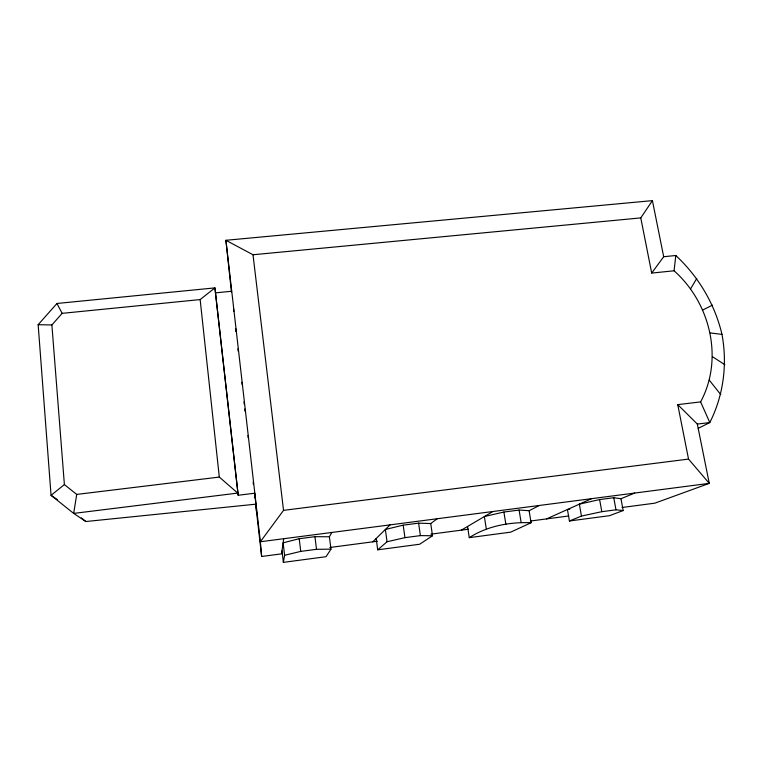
<?xml version="1.0" encoding="UTF-8"?>
<svg xmlns="http://www.w3.org/2000/svg" width="763" height="763" viewBox="0 0 763 763"><rect width="100%" height="100%" fill="white"/><g stroke="black" fill="none" stroke-linecap="round" stroke-linejoin="round"><path stroke-width="1.14" d="M674.063 270.789L675.818 255.5L663.696 256.721L651.697 273.078L674.063 270.789C710.153 302.73 723.934 358.581 700.615 401.901L709.809 422.549L698.202 428.367M700.615 401.901L677.744 404.628L697.334 424.075L709.809 422.549C723.582 395.31 727.511 364.323 721.979 334.385C714.817 304.055 698.584 276.731 675.818 255.5M283.693 538.716L281.585 553.852L261.642 556.485L255.586 503.456M256.664 512.898L254.794 493.203L238.18 495.263L214.928 287.889L200.144 299.573L62.146 313.345L51.884 324.971L64.388 484.572L76.72 494.414L73.677 513.404L85.866 521.53L255.834 504.171M329.397 536.78L330.97 549.16L326.039 556.694L283.35 562.369L284.599 555.292L283.121 542.827L299.201 538.716L314.938 536.666L329.397 536.78L331.838 532.45M690.553 288.9L696.762 278.447M651.697 273.078L640.777 217.903L652.413 200.631L225.915 240.288L231.466 292.21M697.334 424.075L709.256 483.361L260.383 541.749L225.915 240.288L253.001 254.756L283.531 510.361L260.383 541.749L261.642 556.485M200.144 299.573L219.305 477.075L237.732 493.089L73.677 513.404L51.054 495.321L38.15 324.695L56.958 303.474L214.928 287.889L238.18 495.263M372.783 541.825L390.036 524.887M376.169 538.497L377.714 549.827L387.051 541.749L404.943 537.648L420.403 535.616L432.516 535.75L430.723 523.552L437.189 518.754M64.388 484.572L51.054 495.321L57.521 499.717M432.516 535.75L419.65 544.248L377.714 549.827M461.338 530.151L492.908 511.506M467.547 526.48L469.264 537.648C487.433 525.955 509.732 521.902 531.096 522.722L529.102 510.714L539.365 505.459M702.857 309.95L712.423 305.162M531.096 522.722L510.695 532.145L469.264 537.648M546.527 518.916L591.525 498.678M569.799 509.198L567.434 509.512L569.427 520.986L581.444 516.074L579.355 504.152L599.632 499.565L613.767 497.724L620.977 498.716L634.711 493.06M620.977 498.716L623.152 510.561L609.599 515.664L569.427 520.986M430.723 523.552L418.601 523.151L403.179 525.163L385.353 529.474L387.051 541.749M284.599 555.292L300.746 551.391L316.521 549.312L330.97 549.16M529.102 510.714L519.098 510.056L503.895 512.04L484.362 516.551L486.26 528.645M581.444 516.074L601.807 511.687L615.97 509.818L623.152 510.561M329.807 547.491L377.418 541.215M430.895 534.167L468.415 529.217M530.342 521.043L568.731 515.988M622.045 507.49L654.902 503.16L709.256 483.361L688.531 459.088L677.744 404.628M283.531 510.361L688.531 459.088M76.72 494.414L219.305 477.075M215.681 292.83L231.694 291.247M253.001 254.756L640.777 217.903M38.15 324.695L51.884 324.971M710.324 332.945L721.979 334.385M712.518 356.731L724.85 364.714M81.307 517.896L85.866 521.53M709.256 380.127L720.768 394.614M56.958 303.474L62.146 313.345M652.413 200.631L663.696 256.721M613.767 497.724L615.97 509.818M599.632 499.565L601.807 511.687M519.098 510.056L521.11 522.331M503.895 512.04L505.879 524.343M418.601 523.151L420.403 535.616M403.179 525.163L404.943 537.648M314.938 536.666L316.521 549.312M299.201 538.716L300.746 551.391M281.995 550.886L283.35 562.369M241.9 382.273L242.167 384.638M247.985 435.53L248.252 437.895M254.89 495.883L255.157 498.249M235.614 328.748L235.881 331.104M237.903 348.805L238.18 351.161M243.979 401.929L244.246 404.285M244.789 409.006L245.057 411.371M253.154 482.206L253.421 484.562M233.573 308.92L233.821 311.285M235.681 328.824L235.929 331.152"/></g></svg>
